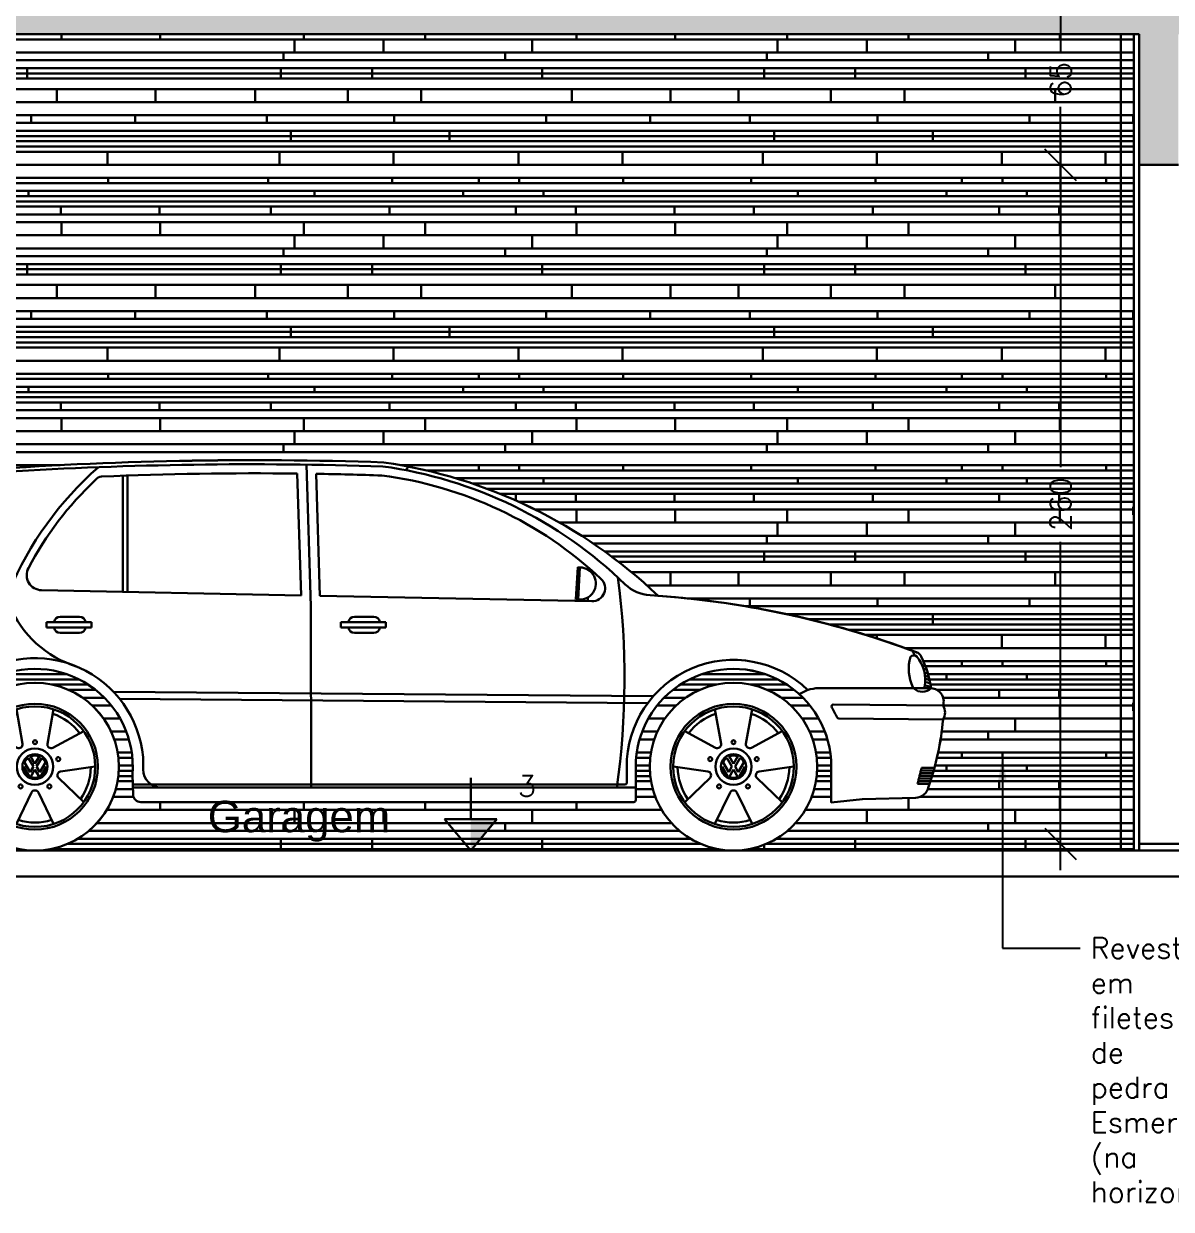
# Model space of a CAD drawing. Header units: millimetres. Extents: x -4228 to 27092, y -6721 to 984.
# Drawn here: x 22975.5 to 23414.8, y -1710.1 to -1256.2 of the extents above; entities that cross this region are included whole.
import ezdxf
from ezdxf.enums import TextEntityAlignment as Align

# ---------------------------------------------------------------- set-up
doc = ezdxf.new("R2010")
doc.units = ezdxf.units.MM
doc.header["$LTSCALE"] = 50
doc.layers.get('0').update_dxf_attribs({"lineweight": 0})
for name, color, linetype in [('cota', 1, 'Continuous'), ('esquadrias', 3, 'Continuous'), ('HACHURA', 2, 'Continuous'), ('PAREDES', 6, 'Continuous'), ('PAREDES3', 2, 'Continuous'), ('pedras', 2, 'Continuous'), ('PENA01', 3, 'Continuous'), ('PENA02', 2, 'Continuous'), ('piso', 2, 'Continuous'), ('QLEADER', 7, 'Continuous'), ('TEXTO', 7, 'Continuous')]:
    doc.layers.add(name, color=color, linetype=linetype)
doc.styles.add('ARIAL', font='arial.ttf')
doc.styles.add('COTA', font='simplex.shx')
doc.styles.add('ROMANS', font='romans.shx')
doc.dimstyles.new('1_50', dxfattribs={"dimscale": 0, "dimtxt": 8, "dimasz": 12, "dimexe": 10, "dimexo": 5, "dimgap": 4, "dimtad": 0, "dimdec": 0, "dimzin": 1, "dimdsep": 46, "dimtxsty": 'ROMANS', "dimblk": 'OBLIQUE', "dimcen": 10, "dimdle": 10, "dimclrd": 1, "dimclre": 1, "dimclrt": 7, "dimaunit": 1, "dimadec": 0, "dimazin": 0, "dimtm": 1e-09, "dimtfac": 1, "dimtdec": 0, "dimtmove": 2, "dimatfit": 3, "dimldrblk": 'OBLIQUE', "dimfxl": 1, "dimtolj": 1, "dimtzin": 0, "dimarcsym": 0})
doc.dimstyles.new('LEADER_50', dxfattribs={"dimscale": 0, "dimtxt": 8, "dimasz": 10, "dimexe": 10, "dimexo": 5, "dimgap": 4, "dimtad": 0, "dimdec": 0, "dimzin": 1, "dimdsep": 46, "dimtxsty": 'ROMANS', "dimcen": 10, "dimdle": 10, "dimclrd": 9, "dimclre": 9, "dimclrt": 7, "dimaunit": 1, "dimadec": 0, "dimazin": 0, "dimtm": 1e-09, "dimtfac": 1, "dimtdec": 0, "dimtmove": 2, "dimatfit": 3, "dimfxl": 1, "dimtolj": 1, "dimtzin": 0, "dimarcsym": 0})

# ---------------------------------------------------------------- blocks, each defined once
blk = doc.blocks.new('_OBLIQUE')
at = {"color": 0, "linetype": 'ByBlock'}
blk.add_line((-0.5, -0.5), (0.5, 0.5), dxfattribs=at)
blk = doc.blocks.new('*D221')
at = {"layer": 'cota', "color": 1, "linetype": 'Continuous', "lineweight": -2}
for p, q in [((23372.46, -1300.24), (23372.46, -1425.95)), ((23397.52, -1310.24), (23362.46, -1310.24)), ((23372.46, -1580.24), (23372.46, -1454.52)), ((23397.52, -1570.24), (23362.46, -1570.24))]:
    blk.add_line(p, q, dxfattribs=at)
at = {"layer": 'Defpoints', "color": 0, "linetype": 'Continuous', "lineweight": 30}
for p in [(23402.52, -1310.24), (23372.46, -1570.24), (23402.52, -1570.24)]:
    blk.add_point(p, dxfattribs=at)
at = {"layer": 'cota', "color": 1, "linetype": 'Continuous', "lineweight": -2, "xscale": 12, "yscale": 12, "zscale": 12}
for p, rotation in [((23372.46, -1310.24), 90), ((23372.46, -1570.24), 270)]:
    blk.add_blockref('_OBLIQUE', p, dxfattribs=dict(at, rotation=rotation))
at = {"layer": 'cota', "color": 7, "linetype": 'Continuous', "lineweight": 30, "insert": (23372.46, -1440.24), "char_height": 8, "attachment_point": 5, "rotation": 90, "style": 'ROMANS'}
blk.add_mtext('\\A1;260', dxfattribs=at)
blk = doc.blocks.new('*D222')
at = {"layer": 'cota', "color": 1, "linetype": 'Continuous', "lineweight": -2}
for p, q in [((23372.46, -1235.24), (23372.46, -1267.45)), ((23397.52, -1245.24), (23362.46, -1245.24)), ((23372.46, -1320.24), (23372.46, -1288.02)), ((23397.52, -1310.24), (23362.46, -1310.24))]:
    blk.add_line(p, q, dxfattribs=at)
at = {"layer": 'Defpoints', "color": 0, "linetype": 'Continuous', "lineweight": 30}
for p in [(23372.46, -1245.24), (23402.52, -1245.24), (23402.52, -1310.24)]:
    blk.add_point(p, dxfattribs=at)
at = {"layer": 'cota', "color": 1, "linetype": 'Continuous', "lineweight": -2, "xscale": 12, "yscale": 12, "zscale": 12}
for p, rotation in [((23372.46, -1245.24), 90), ((23372.46, -1310.24), 270)]:
    blk.add_blockref('_OBLIQUE', p, dxfattribs=dict(at, rotation=rotation))
at = {"layer": 'cota', "color": 7, "linetype": 'Continuous', "lineweight": 30, "insert": (23372.46, -1277.74), "char_height": 8, "attachment_point": 5, "rotation": 90, "style": 'ROMANS'}
blk.add_mtext('\\A1;65', dxfattribs=at)
blk = doc.blocks.new('A$C770B2EAE')
at = {"color": 3, "lineweight": 30}
for p, q in [((-7236.06, 1999.22), (-7234.32, 1944.82)), ((-7196.99, 1998.46), (-7197.95, 1997.1)), ((-7355.06, 1993.95), (-7366.29, 1994.05)), ((-7306.37, 1994.97), (-7306.37, 1950.5)), ((-7304.52, 1995.03), (-7304.52, 1950.46)), ((-7239.54, 1995.78), (-7238.05, 1949.12)), ((-7232.36, 1995.72), (-7230.87, 1948.98)), ((-7367.15, 1992.28), (-7368.11, 1992.28)), ((-7132.17, 1959.9), (-7132.86, 1947.57)), ((-7132.17, 1959.9), (-7131.37, 1959.86)), ((-7131.37, 1959.86), (-7132.05, 1947.53)), ((-7128.25, 1959.97), (-7128.25, 1958.99)), ((-7397.67, 1951.74), (-7401.05, 1921)), ((-7389.33, 1952.82), (-7397.22, 1952.99)), ((-7238.05, 1949.12), (-7337.44, 1951.12)), ((-7126.81, 1946.88), (-7230.87, 1948.98)), ((-7132.86, 1947.57), (-7132.05, 1947.53)), ((-7128.25, 1948.37), (-7128.25, 1946.91)), ((-7397.02, 1947.02), (-7399.75, 1922.16)), ((-7385.97, 1946.78), (-7397.02, 1947.02)), ((-7234.32, 1944.82), (-7234.17, 1875.55)), ((-7318.27, 1938.91), (-7335.55, 1938.91)), ((-7335.55, 1938.91), (-7335.55, 1936.78)), ((-7330.32, 1940.96), (-7322.9, 1940.96)), ((-7318.27, 1936.78), (-7318.27, 1938.91)), ((-7222.91, 1938.91), (-7222.91, 1936.78)), ((-7205.63, 1938.91), (-7222.91, 1938.91)), ((-7217.68, 1940.96), (-7210.25, 1940.96)), ((-7205.63, 1936.78), (-7205.63, 1938.91)), ((-7335.55, 1936.78), (-7318.27, 1936.78)), ((-7322.9, 1934.8), (-7330.32, 1934.8)), ((-7222.91, 1936.78), (-7205.63, 1936.78)), ((-7210.25, 1934.8), (-7217.68, 1934.8)), ((-7381.65, 1932.85), (-7398.54, 1933.22)), ((-7401.05, 1921), (-7408.5, 1915.24)), ((-7372.4, 1921), (-7401.05, 1921)), ((-7373.66, 1922.16), (-7399.75, 1922.16)), ((-7000.52, 1922.43), (-6999.12, 1922.06)), ((-6999.93, 1921.08), (-6998.65, 1920.74)), ((-6999.5, 1919.61), (-6998.14, 1919.26)), ((-6999.27, 1918.35), (-6997.81, 1917.97)), ((-6998.9, 1917.13), (-6997.48, 1916.69)), ((-6998.66, 1915.87), (-6997.2, 1915.41)), ((-7408.5, 1891.98), (-7408.5, 1915.24)), ((-7366.8, 1915.24), (-7408.5, 1915.24)), ((-7369.57, 1912.66), (-7408.5, 1912.66)), ((-7103.24, 1910.56), (-7309.93, 1912.25)), ((-6996.86, 1913.57), (-7038.97, 1913.57)), ((-6999.06, 1914.7), (-6996.96, 1914.15)), ((-7374.3, 1906.89), (-7408.5, 1906.89)), ((-7105.38, 1907.9), (-7307.57, 1909.56)), ((-6992.33, 1906.98), (-7034.35, 1907.32)), ((-7347.08, 1905.52), (-7344.68, 1892.33)), ((-7332.81, 1905.52), (-7335.21, 1892.33)), ((-7079.68, 1905.52), (-7077.28, 1892.33)), ((-7065.42, 1905.52), (-7067.82, 1892.33)), ((-6992.33, 1901.63), (-7032.23, 1901.96)), ((-7346.82, 1890.78), (-7358.62, 1897.14)), ((-7321.27, 1897.14), (-7333.07, 1890.78)), ((-7079.42, 1890.78), (-7091.23, 1897.14)), ((-7053.88, 1897.14), (-7065.68, 1890.78)), ((-7381.44, 1885.08), (-7381.44, 1871.67)), ((-7377.36, 1884.93), (-7377.36, 1872.83)), ((-7363.03, 1883.57), (-7349.74, 1881.78)), ((-7342.08, 1879.86), (-7344.22, 1883.57)), ((-7341.78, 1881.47), (-7343.91, 1885.17)), ((-7342.55, 1887.01), (-7340.56, 1883.57)), ((-7340.56, 1883.57), (-7341.78, 1881.47)), ((-7341.62, 1887.54), (-7339.95, 1884.64)), ((-7338.27, 1887.54), (-7339.95, 1884.64)), ((-7337.34, 1887.01), (-7339.33, 1883.57)), ((-7339.33, 1883.57), (-7338.12, 1881.47)), ((-7338.12, 1881.47), (-7335.98, 1885.17)), ((-7337.81, 1879.86), (-7335.67, 1883.57)), ((-7316.86, 1883.57), (-7330.15, 1881.78)), ((-7298.59, 1887.24), (-7298.59, 1882.55)), ((-7095.63, 1883.57), (-7082.35, 1881.78)), ((-7074.69, 1879.86), (-7076.83, 1883.57)), ((-7074.38, 1881.47), (-7076.52, 1885.17)), ((-7075.15, 1887.01), (-7073.17, 1883.57)), ((-7073.17, 1883.57), (-7074.38, 1881.47)), ((-7074.23, 1887.54), (-7072.55, 1884.64)), ((-7070.87, 1887.54), (-7072.55, 1884.64)), ((-7069.95, 1887.01), (-7071.93, 1883.57)), ((-7071.93, 1883.57), (-7070.72, 1881.47)), ((-7070.72, 1881.47), (-7068.58, 1885.17)), ((-7070.41, 1879.86), (-7068.27, 1883.57)), ((-7049.47, 1883.57), (-7062.75, 1881.78)), ((-7035.12, 1883.57), (-7035.12, 1869.85)), ((-7348.92, 1879.26), (-7358.62, 1870)), ((-7339.95, 1882.5), (-7341.62, 1879.6)), ((-7339.95, 1882.5), (-7338.27, 1879.6)), ((-7330.97, 1879.26), (-7321.27, 1870)), ((-7302.63, 1880.57), (-7302.38, 1872.84)), ((-7113.42, 1883.36), (-7113.42, 1877.39)), ((-7109.99, 1883.37), (-7109.99, 1870.71)), ((-7081.53, 1879.26), (-7091.23, 1870)), ((-7072.55, 1882.5), (-7074.23, 1879.6)), ((-7072.55, 1882.5), (-7070.87, 1879.6)), ((-7063.57, 1879.26), (-7053.88, 1870)), ((-6996.92, 1879.06), (-7001.57, 1879.06)), ((-6996.66, 1880.07), (-7001.31, 1880.07)), ((-6996.42, 1881.08), (-7001.05, 1881.08)), ((-6996.18, 1882.09), (-7000.81, 1882.09)), ((-6995.95, 1883.1), (-7000.57, 1883.1)), ((-7113.99, 1876.71), (-7302.53, 1876.71)), ((-7109.99, 1875.55), (-7302.47, 1875.55)), ((-6997.46, 1877.04), (-7002.12, 1877.04)), ((-6997.18, 1878.05), (-7001.84, 1878.05)), ((-7378.52, 1871.67), (-7389.66, 1871.67)), ((-7347.08, 1861.62), (-7341.27, 1873.7)), ((-7332.81, 1861.62), (-7338.62, 1873.7)), ((-7110.68, 1870.01), (-7299.48, 1870.01)), ((-7079.68, 1861.62), (-7073.87, 1873.7)), ((-7065.42, 1861.62), (-7071.23, 1873.7)), ((-7023.21, 1871.14), (-7035.12, 1869.85)), ((-7023.21, 1871.14), (-7002.87, 1871.6))]:
    blk.add_line(p, q, dxfattribs=at)
for centre, radius in [((-7339.95, 1883.57), 32.09), ((-7072.55, 1883.57), 32.09), ((-7339.95, 1883.57), 24.07), ((-7339.95, 1883.57), 23.08), ((-7072.55, 1883.57), 24.07), ((-7072.55, 1883.57), 23.08), ((-7339.95, 1892.94), 0.753), ((-7072.55, 1892.94), 0.753), ((-7339.95, 1883.57), 6.95), ((-7339.95, 1883.57), 4.81), ((-7072.55, 1883.57), 6.95), ((-7072.55, 1883.57), 4.81), ((-7348.86, 1886.46), 0.753), ((-7331.04, 1886.46), 0.753), ((-7081.46, 1886.46), 0.753), ((-7063.64, 1886.46), 0.753), ((-7345.45, 1875.99), 0.753), ((-7334.44, 1875.99), 0.753), ((-7078.06, 1875.99), 0.753), ((-7067.04, 1875.99), 0.753)]:
    blk.add_circle(centre, radius, dxfattribs=at)
for centre, radius, start, end in [((-7255.78, 555.15), 1445.76, 88.04495, 94.24489), ((-7257.16, 445.14), 1554.19, 88.14486, 93.47912), ((-7230.72, 1901.11), 129.01, 131.2474, 157.315), ((-7229.25, 1834.38), 165.66, 45.9093, 82.2263), ((-7233.68, 1810.62), 191.38, 46.2879, 81.8217), ((-7170.19, 1815.2), 265.57, 137.1358, 148.8139), ((-7268.12, 1904.95), 124.42, 133.357, 159.8432), ((-7362.59, 1994.04), 2.9, 94.1152, 141.2216), ((-7351.29, 1993.57), 2.9, 93.5135, 140.6368), ((-7230.72, 1901.09), 126.14, 133.0195, 152.3588), ((-7314.33, 1991.75), 2.9, 92.2853, 147.4568), ((-7255.8, 589.74), 1406.13, 89.33737, 92.39026), ((-7255.8, 589.74), 1406.13, 88.01758, 89.04475), ((-7226.49, 1845.22), 151.05, 46.9089, 82.647), ((-7366.82, 1989.46), 2.84, 322.6084, 96.7847), ((-7269.11, 1900.3), 129.44, 137.508, 155.0867), ((-7337.32, 1956.92), 5.8, 152.3588, 268.8473), ((-7131.42, 1953.68), 6.18, 264.1221, 89.5085), ((-7394.79, 1951.43), 2.9, 153.5407, 173.7351), ((-7394.79, 1951.43), 2.9, 153.5407, 173.7351), ((-7389.27, 1955.72), 2.9, 268.7598, 342.033), ((-7126.71, 1951.88), 5, 268.8473, 46.9089), ((-7412.91, 1917.37), 298.64, 351.95, 7.4355), ((-7103.55, 1964.14), 15, 225.9093, 266.4001), ((-7345.12, 1951.81), 39.99, 185.7273, 240.7427), ((-7343.3, 1948.17), 7, 157.315, 202.2495), ((-7126.72, 1595.89), 353.98, 69.4486, 86.4001), ((-7345.12, 1951.81), 41.15, 187.0253, 240.0438), ((-7311.79, 1961.06), 41.04, 202.2495, 253.06), ((-7330.32, 1938.66), 2.3, 90, 173.8819), ((-7322.9, 1938.66), 2.3, 6.1181, 90), ((-7217.68, 1938.66), 2.3, 90, 173.8819), ((-7210.25, 1938.66), 2.3, 6.1181, 90), ((-7330.32, 1937.1), 2.3, 188.0053, 270), ((-7322.9, 1937.1), 2.3, 270, 351.9947), ((-7217.68, 1937.1), 2.3, 188.0053, 270), ((-7210.25, 1937.1), 2.3, 270, 351.9947), ((-7339.95, 1883.57), 41.52, 5.071, 126.5466), ((-7072.55, 1883.57), 40.87, 45.8763, 180.2979), ((-6988.29, 1921.07), 17.16, 164.8536, 204.5304), ((-7003.51, 1924.36), 1.8, 50.7399, 138.2202), ((-7006.16, 1925.75), 2.88, 5.9932, 42.9589), ((-7003.41, 1924.49), 3, 25.6098, 71.4141), ((-7012.92, 1916.91), 13.75, 348.2555, 39.9502), ((-7041.55, 1906.21), 45.3, 9.3528, 25.6098), ((-7339.95, 1883.57), 37.44, 355.4013, 177.9168), ((-7072.55, 1883.57), 37.44, 0, 180.3071), ((-7339.95, 1883.57), 41.52, 126.5482, 177.9168), ((-7039.8, 1900.32), 13.3, 85.1478, 124.6549), ((-7002.68, 1914.67), 1.42, 210.7539, 234.7709), ((-7000.21, 1917.07), 4.85, 227.2733, 313.7494), ((-7000.73, 1914.75), 1.42, 299.6581, 333.5269), ((-6997.15, 1908.52), 5.06, 342.2823, 86.6256), ((-7034.35, 1906.62), 0.699, 89.5307, 211.111), ((-7072.55, 1883.57), 43.92, 25.3276, 31.111), ((-6996.66, 1904.3), 5.09, 328.3163, 31.6837), ((-7339.95, 1883.57), 21.39, 108.6114, 143.3886), ((-7339.95, 1883.57), 21.39, 36.6114, 71.3886), ((-7072.55, 1883.57), 21.39, 108.6114, 143.3886), ((-7072.55, 1883.57), 21.39, 36.6114, 71.3886), ((-7032.22, 1902.66), 0.699, 205.3276, 269.5307), ((-7097.31, 1910.68), 105.36, 340.6833, 355.0743), ((-7389.44, 1890.77), 19.1, 176.3865, 269.3372), ((-7346.18, 1892.15), 1.51, 245.0125, 6.9875), ((-7333.71, 1892.15), 1.51, 173.0125, 294.9875), ((-7078.78, 1892.15), 1.51, 245.0125, 6.9875), ((-7066.32, 1892.15), 1.51, 173.0125, 294.9875), ((-7339.95, 1883.57), 4.28, 180, 240), ((-7339.95, 1883.57), 4.28, 127.1808, 158.0265), ((-7339.95, 1883.57), 4.28, 67.1808, 112.8192), ((-7339.95, 1883.57), 4.28, 300, 0), ((-7339.95, 1883.57), 4.28, 21.9735, 52.8192), ((-7072.55, 1883.57), 4.28, 180, 240), ((-7072.55, 1883.57), 4.28, 127.1808, 158.0265), ((-7072.55, 1883.57), 4.28, 67.1808, 112.8192), ((-7072.55, 1883.57), 4.28, 300, 0), ((-7072.55, 1883.57), 4.28, 21.9735, 52.8192), ((-7339.95, 1883.57), 21.39, 180.6114, 215.3886), ((-7350.03, 1880.29), 1.51, 317.0125, 78.9875), ((-7339.95, 1883.57), 4.28, 247.1808, 292.8192), ((-7329.86, 1880.29), 1.51, 101.0125, 222.9875), ((-7339.95, 1883.57), 21.39, 324.6114, 359.3886), ((-7291.59, 1882.55), 7, 180, 270), ((-7072.55, 1883.57), 21.39, 180.6114, 215.3886), ((-7082.64, 1880.29), 1.51, 317.0125, 78.9875), ((-7072.55, 1883.57), 4.28, 247.1808, 292.8192), ((-7062.47, 1880.29), 1.51, 101.0125, 222.9875), ((-7072.55, 1883.57), 21.39, 324.6114, 359.3886), ((-7128.17, 1912.46), 130.93, 344.3081, 347.042), ((-7339.95, 1872.96), 1.51, 29.0125, 150.9875), ((-7114.12, 1877.39), 0.699, 270, 0), ((-7072.55, 1872.96), 1.51, 29.0125, 150.9875), ((-7003.15, 1876.94), 5.35, 272.9403, 348.0119), ((-7378.52, 1872.83), 1.16, 270, 0), ((-7299.48, 1872.91), 2.9, 181.4331, 270), ((-7110.68, 1870.71), 0.699, 270, 0), ((-7339.95, 1883.57), 21.39, 252.6114, 287.3886), ((-7072.55, 1883.57), 21.39, 252.6114, 287.3886)]:
    blk.add_arc(centre, radius, start, end, dxfattribs=at)

msp = doc.modelspace()

# ---------------------------------------------------------------- hatches: boundary and pattern name
at = {"layer": 'HACHURA', "linetype": 'Continuous', "lineweight": 30}
h = msp.add_hatch(dxfattribs=at)
h.set_pattern_fill('AR-CONC', color=256, scale=0.2, style=0)
h.set_pattern_definition([(50, (27656.342, -5360.663), (36.43693, -3.18782), [3.81, -41.91]), (355, (27656.342, -5360.663), (-7.04857, 38.21133), [3.048, -33.528]), (100.451, (27659.38, -5360.93), (29.3885, 35.02334), [3.238, -35.618]), (46.1842, (27656.342, -5350.503), (54.2158, -8.40847), [5.715, -62.865]), (96.6356, (27660.86, -5351.204), (47.48085, 49.4851), [4.857, -53.427]), (351.184, (27656.34, -5350.503), (47.4809, 49.485), [4.572, -50.292]), (21, (27661.422, -5353.043), (30.32298, -20.4531), [3.81, -41.91]), (326, (27661.422, -5353.043), (12.3604, 36.8376), [3.048, -33.528]), (71.4514, (27663.95, -5354.748), (42.6833, 16.38457), [3.238, -35.618]), (37.5, (27656.342, -5360.663), (0.61772, 16.911008), [0, -33.1216, 0, -34.036, 0, -33.655]), (7.5, (27656.342, -5360.663), (13.36393, 20.036115), [0, -19.4056, 0, -32.3596, 0, -12.827]), (327.5, (27645.014, -5360.663), (27.11812, -1.14575), [0, -12.7, 0, -39.624, 0, -52.578]), (317.5, (27639.934, -5360.663), (29.62584, 5.0853), [0, -16.51, 0, -26.3144, 0, -37.338])])
h.paths.add_polyline_path([(25342.52, -1245.24), (25327.52, -1245.24), (25327.52, -1245.74), (25042.52, -1245.74), (25042.52, -1245.24), (23977.25, -1245.24), (23977.11, -1245.38), (23976.68, -1245.24), (22842.52, -1245.24), (22842.52, -1310.24), (22862.52, -1310.24), (22862.52, -1260.24), (23402.52, -1260.24), (23402.52, -1310.24), (23417.52, -1310.24), (23417.52, -1260.24), (23557.52, -1260.24), (23557.52, -1290.24), (23572.52, -1290.24), (23572.52, -1260.24), (24547.52, -1260.24), (24547.52, -1290.24), (24562.52, -1290.24), (24562.52, -1260.24), (25327.52, -1260.24), (25327.52, -1285.24), (25342.52, -1285.24)])

# ---------------------------------------------------------------- linework, layer by layer
at = {"layer": 'esquadrias', "linetype": 'Continuous', "lineweight": 30}
for points in [[(22956.99, -1427.28, -0.027059), (23113.33, -1424.16, -0.1563), (23218.35, -1475.26, -0.071922), (23317.33, -1496.88, -0.017301), (23317.52, -1496.95, 0.072069), (23218.35, -1475.26, 0.1563), (23113.33, -1424.16, 0.027061), (22956.98, -1427.28, 0.207302)], [(23321.87, -1548.39, -0.339803), (23316.91, -1552.62), (23296.57, -1553.08), (23284.67, -1554.37), (23284.67, -1540.65, 1.002684), (23209.8, -1540.85), (23209.8, -1553.51, -0.414214), (23209.1, -1554.21), (23020.31, -1554.21, -0.406907), (23017.41, -1551.38), (23017.15, -1543.65, 1.022197), (22942.43, -1539.29), (22942.43, -1551.39, -0.414214), (22941.27, -1552.55), (22930.13, -1552.55, -0.429379), (22911.28, -1532.24), (22911.28, -1508.98), (22918.74, -1503.21), (22922.11, -1472.48, -0.088343), (22922.4, -1471.5, 0.088343), (22922.11, -1472.48)], [(23321.91, -1548.4, 0.062875), (23327.45, -1522.59, 0.28376), (23327.45, -1517.24, 0.489589), (23322.93, -1510.65, 0.071054), (23319.08, -1498.43, 0.202563), (23317.33, -1496.88)], [(22942.43, -1539.29, -1.022197), (23017.15, -1543.65), (23017.41, -1551.43, -0.004011), (23017.41, -1551.38), (23017.15, -1543.65, 1.022197), (22942.43, -1539.29)]]:
    msp.add_lwpolyline(points, format="xyb", dxfattribs=at)
for centre in [(22979.84, -1540.65), (23247.23, -1540.65)]:
    msp.add_circle(centre, 32.09, dxfattribs=at)
at = {"layer": 'PAREDES', "linetype": 'Continuous', "lineweight": 30}
for p, q in [((22862.52, -1260.24), (23402.52, -1260.24)), ((23402.52, -1260.24), (23402.52, -1570.24)), ((23402.52, -1260.24), (23402.52, -1570.24)), ((23402.52, -1310.24), (23417.52, -1310.24))]:
    msp.add_line(p, q, dxfattribs=at)
at = {"layer": 'PAREDES3', "linetype": 'Continuous', "lineweight": 30}
for p, q in [((23395.52, -1260.24), (23395.52, -1572.74)), ((23400.52, -1260.24), (23400.52, -1572.74))]:
    msp.add_line(p, q, dxfattribs=at)
at = {"layer": 'pedras', "color": 55, "linetype": 'Continuous', "lineweight": 30}
for p, q in [((22990.02, -1262.24), (22990.02, -1260.24)), ((23027.74, -1262.24), (23027.74, -1260.24)), ((23082.74, -1262.24), (23082.74, -1260.24)), ((23129.26, -1262.24), (23129.26, -1260.24)), ((23187.15, -1262.24), (23187.15, -1260.24)), ((23224.87, -1262.24), (23224.87, -1260.24)), ((23267.72, -1262.24), (23267.72, -1260.24)), ((23314.24, -1262.24), (23314.24, -1260.24)), ((23372.13, -1262.24), (23372.13, -1260.24)), ((22862.52, -1262.24), (23395.52, -1262.24)), ((23079.13, -1267.24), (23079.13, -1262.24)), ((23113.24, -1267.24), (23113.24, -1262.24)), ((23170.1, -1267.24), (23170.1, -1262.24)), ((23264.1, -1267.24), (23264.1, -1262.24)), ((23298.22, -1267.24), (23298.22, -1262.24)), ((23355.07, -1267.24), (23355.07, -1262.24)), ((23395.52, -1262.24), (23400.52, -1262.24)), ((22862.52, -1267.24), (23395.52, -1267.24)), ((22862.52, -1270.24), (23395.52, -1270.24)), ((23074.99, -1270.24), (23074.99, -1267.24)), ((23159.76, -1270.24), (23159.76, -1267.24)), ((23259.97, -1270.24), (23259.97, -1267.24)), ((23344.73, -1270.24), (23344.73, -1267.24)), ((23395.52, -1267.24), (23400.52, -1267.24)), ((23395.52, -1270.24), (23400.52, -1270.24)), ((22862.52, -1273.24), (23395.52, -1273.24)), ((22862.52, -1275.24), (23395.52, -1275.24)), ((22976.84, -1277.24), (22976.84, -1273.24)), ((23073.96, -1277.24), (23073.96, -1273.24)), ((23108.85, -1277.24), (23108.85, -1273.24)), ((23173.97, -1277.24), (23173.97, -1273.24)), ((23258.93, -1277.24), (23258.93, -1273.24)), ((23293.82, -1277.24), (23293.82, -1273.24)), ((23358.95, -1277.24), (23358.95, -1273.24)), ((23395.52, -1273.24), (23400.52, -1273.24)), ((23395.52, -1275.24), (23400.52, -1275.24)), ((22862.52, -1277.24), (23395.52, -1277.24)), ((23395.52, -1277.24), (23400.52, -1277.24)), ((22862.52, -1281.24), (23395.52, -1281.24)), ((22988.21, -1286.24), (22988.21, -1281.24)), ((23025.93, -1286.24), (23025.93, -1281.24)), ((23064.14, -1286.24), (23064.14, -1281.24)), ((23099.54, -1286.24), (23099.54, -1281.24)), ((23127.71, -1286.24), (23127.71, -1281.24)), ((23185.34, -1286.24), (23185.34, -1281.24)), ((23223.06, -1286.24), (23223.06, -1281.24)), ((23249.11, -1286.24), (23249.11, -1281.24)), ((23284.52, -1286.24), (23284.52, -1281.24)), ((23312.69, -1286.24), (23312.69, -1281.24)), ((23370.32, -1286.24), (23370.32, -1281.24)), ((23395.52, -1281.24), (23400.52, -1281.24)), ((22862.52, -1286.24), (23395.52, -1286.24)), ((23395.52, -1286.24), (23400.52, -1286.24)), ((22862.52, -1291.24), (23395.52, -1291.24)), ((22978.39, -1294.24), (22978.39, -1291.24)), ((23018.15, -1294.24), (23018.15, -1291.24)), ((23068.53, -1294.24), (23068.53, -1291.24)), ((23117.37, -1294.24), (23117.37, -1291.24)), ((23175.52, -1294.24), (23175.52, -1291.24)), ((23215.28, -1294.24), (23215.28, -1291.24)), ((23253.51, -1294.24), (23253.51, -1291.24)), ((23302.35, -1294.24), (23302.35, -1291.24)), ((23360.5, -1294.24), (23360.5, -1291.24)), ((23395.52, -1291.24), (23400.52, -1291.24)), ((23400.26, -1294.24), (23400.26, -1291.24)), ((22862.52, -1294.24), (23395.52, -1294.24)), ((22862.52, -1297.24), (23395.52, -1297.24)), ((23077.83, -1301.24), (23077.83, -1297.24)), ((23138.57, -1301.24), (23138.57, -1297.24)), ((23262.81, -1301.24), (23262.81, -1297.24)), ((23323.54, -1301.24), (23323.54, -1297.24)), ((23395.52, -1294.24), (23400.52, -1294.24)), ((23395.52, -1297.24), (23400.52, -1297.24)), ((22862.52, -1299.24), (23395.52, -1299.24)), ((22862.52, -1301.24), (23395.52, -1301.24)), ((23395.52, -1299.24), (23400.52, -1299.24)), ((23395.52, -1301.24), (23400.52, -1301.24)), ((22862.52, -1303.24), (23395.52, -1303.24)), ((22862.52, -1305.24), (23395.52, -1305.24)), ((23007.56, -1310.24), (23007.56, -1305.24)), ((23073.44, -1310.24), (23073.44, -1305.24)), ((23117.12, -1310.24), (23117.12, -1305.24)), ((23164.93, -1310.24), (23164.93, -1305.24)), ((23204.69, -1310.24), (23204.69, -1305.24)), ((23258.42, -1310.24), (23258.42, -1305.24)), ((23302.09, -1310.24), (23302.09, -1305.24)), ((23349.9, -1310.24), (23349.9, -1305.24)), ((23389.66, -1310.24), (23389.66, -1305.24)), ((23395.52, -1303.24), (23400.52, -1303.24)), ((23395.52, -1305.24), (23400.52, -1305.24)), ((22862.52, -1310.24), (23395.52, -1310.24)), ((23395.52, -1310.24), (23400.52, -1310.24)), ((22660.52, -1315.24), (23395.52, -1315.24)), ((23007.81, -1317.24), (23007.81, -1315.24)), ((23069.05, -1317.24), (23069.05, -1315.24)), ((23116.6, -1317.24), (23116.6, -1315.24)), ((23149.68, -1317.24), (23149.68, -1315.24)), ((23165.19, -1317.24), (23165.19, -1315.24)), ((23204.95, -1317.24), (23204.95, -1315.24)), ((23254.02, -1317.24), (23254.02, -1315.24)), ((23301.58, -1317.24), (23301.58, -1315.24)), ((23334.66, -1317.24), (23334.66, -1315.24)), ((23350.16, -1317.24), (23350.16, -1315.24)), ((23389.92, -1317.24), (23389.92, -1315.24)), ((23395.52, -1315.24), (23400.52, -1315.24)), ((22660.52, -1317.24), (23395.52, -1317.24)), ((22660.52, -1320.24), (23395.52, -1320.24)), ((22977.36, -1322.24), (22977.36, -1320.24)), ((23086.88, -1322.24), (23086.88, -1320.24)), ((23143.74, -1322.24), (23143.74, -1320.24)), ((23174.49, -1322.24), (23174.49, -1320.24)), ((23271.86, -1322.24), (23271.86, -1320.24)), ((23328.71, -1322.24), (23328.71, -1320.24)), ((23359.47, -1322.24), (23359.47, -1320.24)), ((23395.52, -1317.24), (23400.52, -1317.24)), ((23395.52, -1320.24), (23400.52, -1320.24)), ((22660.52, -1322.24), (23395.52, -1322.24)), ((22660.52, -1324.24), (23395.52, -1324.24)), ((23395.52, -1322.24), (23400.52, -1322.24)), ((23395.52, -1324.24), (23400.52, -1324.24)), ((22660.52, -1326.24), (23395.52, -1326.24)), ((22660.52, -1329.24), (23395.52, -1329.24)), ((22989.76, -1329.24), (22989.76, -1326.24)), ((23027.48, -1329.24), (23027.48, -1326.24)), ((23070.08, -1329.24), (23070.08, -1326.24)), ((23115.57, -1329.24), (23115.57, -1326.24)), ((23163.89, -1329.24), (23163.89, -1326.24)), ((23186.89, -1329.24), (23186.89, -1326.24)), ((23224.62, -1329.24), (23224.62, -1326.24)), ((23255.06, -1329.24), (23255.06, -1326.24)), ((23300.54, -1329.24), (23300.54, -1326.24)), ((23348.87, -1329.24), (23348.87, -1326.24)), ((23371.87, -1329.24), (23371.87, -1326.24)), ((23395.52, -1326.24), (23400.52, -1326.24)), ((23395.52, -1329.24), (23400.52, -1329.24)), ((22660.52, -1332.24), (23395.52, -1332.24)), ((22990.02, -1337.24), (22990.02, -1332.24)), ((23027.74, -1337.24), (23027.74, -1332.24)), ((23082.74, -1337.24), (23082.74, -1332.24)), ((23129.26, -1337.24), (23129.26, -1332.24)), ((23187.15, -1337.24), (23187.15, -1332.24)), ((23224.87, -1337.24), (23224.87, -1332.24)), ((23267.72, -1337.24), (23267.72, -1332.24)), ((23314.24, -1337.24), (23314.24, -1332.24)), ((23372.13, -1337.24), (23372.13, -1332.24)), ((23395.52, -1332.24), (23400.52, -1332.24)), ((22660.52, -1337.24), (23395.52, -1337.24)), ((23079.13, -1342.24), (23079.13, -1337.24)), ((23113.24, -1342.24), (23113.24, -1337.24)), ((23170.1, -1342.24), (23170.1, -1337.24)), ((23264.1, -1342.24), (23264.1, -1337.24)), ((23298.22, -1342.24), (23298.22, -1337.24)), ((23355.07, -1342.24), (23355.07, -1337.24)), ((23395.52, -1337.24), (23400.52, -1337.24)), ((22660.52, -1342.24), (23395.52, -1342.24)), ((23074.99, -1345.24), (23074.99, -1342.24)), ((23159.76, -1345.24), (23159.76, -1342.24)), ((23259.97, -1345.24), (23259.97, -1342.24)), ((23344.73, -1345.24), (23344.73, -1342.24)), ((23395.52, -1342.24), (23400.52, -1342.24)), ((22660.52, -1345.24), (23395.52, -1345.24)), ((23395.52, -1345.24), (23400.52, -1345.24)), ((22660.52, -1348.24), (23395.52, -1348.24)), ((22660.52, -1350.24), (23395.52, -1350.24)), ((22660.52, -1352.24), (23395.52, -1352.24)), ((22976.84, -1352.24), (22976.84, -1348.24)), ((23073.96, -1352.24), (23073.96, -1348.24)), ((23108.85, -1352.24), (23108.85, -1348.24)), ((23173.97, -1352.24), (23173.97, -1348.24)), ((23258.93, -1352.24), (23258.93, -1348.24)), ((23293.82, -1352.24), (23293.82, -1348.24)), ((23358.95, -1352.24), (23358.95, -1348.24)), ((23395.52, -1348.24), (23400.52, -1348.24)), ((23395.52, -1350.24), (23400.52, -1350.24)), ((23395.52, -1352.24), (23400.52, -1352.24)), ((22660.52, -1356.24), (23395.52, -1356.24)), ((22988.21, -1361.24), (22988.21, -1356.24)), ((23025.93, -1361.24), (23025.93, -1356.24)), ((23064.14, -1361.24), (23064.14, -1356.24)), ((23099.54, -1361.24), (23099.54, -1356.24)), ((23127.71, -1361.24), (23127.71, -1356.24)), ((23185.34, -1361.24), (23185.34, -1356.24)), ((23223.06, -1361.24), (23223.06, -1356.24)), ((23249.11, -1361.24), (23249.11, -1356.24)), ((23284.52, -1361.24), (23284.52, -1356.24)), ((23312.69, -1361.24), (23312.69, -1356.24)), ((23370.32, -1361.24), (23370.32, -1356.24)), ((23395.52, -1356.24), (23400.52, -1356.24)), ((22660.52, -1361.24), (23395.52, -1361.24)), ((23395.52, -1361.24), (23400.52, -1361.24)), ((22660.52, -1366.24), (23395.52, -1366.24)), ((22660.52, -1369.24), (23395.52, -1369.24)), ((22978.39, -1369.24), (22978.39, -1366.24)), ((23018.15, -1369.24), (23018.15, -1366.24)), ((23068.53, -1369.24), (23068.53, -1366.24)), ((23117.37, -1369.24), (23117.37, -1366.24)), ((23175.52, -1369.24), (23175.52, -1366.24)), ((23215.28, -1369.24), (23215.28, -1366.24)), ((23253.51, -1369.24), (23253.51, -1366.24)), ((23302.35, -1369.24), (23302.35, -1366.24)), ((23360.5, -1369.24), (23360.5, -1366.24)), ((23395.52, -1366.24), (23400.52, -1366.24)), ((23395.52, -1369.24), (23400.52, -1369.24)), ((23400.26, -1369.24), (23400.26, -1366.24)), ((22660.52, -1372.24), (23395.52, -1372.24)), ((22660.52, -1374.24), (23395.52, -1374.24)), ((23077.83, -1376.24), (23077.83, -1372.24)), ((23138.57, -1376.24), (23138.57, -1372.24)), ((23262.81, -1376.24), (23262.81, -1372.24)), ((23323.54, -1376.24), (23323.54, -1372.24)), ((23395.52, -1372.24), (23400.52, -1372.24)), ((23395.52, -1374.24), (23400.52, -1374.24)), ((22660.52, -1376.24), (23395.52, -1376.24)), ((22660.52, -1378.24), (23395.52, -1378.24)), ((23395.52, -1376.24), (23400.52, -1376.24)), ((23395.52, -1378.24), (23400.52, -1378.24)), ((22660.52, -1380.24), (23395.52, -1380.24)), ((23007.56, -1385.24), (23007.56, -1380.24)), ((23073.44, -1385.24), (23073.44, -1380.24)), ((23117.12, -1385.24), (23117.12, -1380.24)), ((23164.93, -1385.24), (23164.93, -1380.24)), ((23204.69, -1385.24), (23204.69, -1380.24)), ((23258.42, -1385.24), (23258.42, -1380.24)), ((23302.09, -1385.24), (23302.09, -1380.24)), ((23349.9, -1385.24), (23349.9, -1380.24)), ((23389.66, -1385.24), (23389.66, -1380.24)), ((23395.52, -1380.24), (23400.52, -1380.24)), ((22660.52, -1385.24), (23395.52, -1385.24)), ((23395.52, -1385.24), (23400.52, -1385.24)), ((22660.52, -1390.24), (23395.52, -1390.24)), ((22660.52, -1392.24), (23395.52, -1392.24)), ((23007.81, -1392.24), (23007.81, -1390.24)), ((23069.05, -1392.24), (23069.05, -1390.24)), ((23116.6, -1392.24), (23116.6, -1390.24)), ((23149.68, -1392.24), (23149.68, -1390.24)), ((23165.19, -1392.24), (23165.19, -1390.24)), ((23204.95, -1392.24), (23204.95, -1390.24)), ((23254.02, -1392.24), (23254.02, -1390.24)), ((23301.58, -1392.24), (23301.58, -1390.24)), ((23334.66, -1392.24), (23334.66, -1390.24)), ((23350.16, -1392.24), (23350.16, -1390.24)), ((23389.92, -1392.24), (23389.92, -1390.24)), ((23395.52, -1390.24), (23400.52, -1390.24)), ((23395.52, -1392.24), (23400.52, -1392.24)), ((22660.52, -1395.24), (23395.52, -1395.24)), ((22660.52, -1397.24), (23395.52, -1397.24)), ((22977.36, -1397.24), (22977.36, -1395.24)), ((23086.88, -1397.24), (23086.88, -1395.24)), ((23143.74, -1397.24), (23143.74, -1395.24)), ((23174.49, -1397.24), (23174.49, -1395.24)), ((23271.86, -1397.24), (23271.86, -1395.24)), ((23328.71, -1397.24), (23328.71, -1395.24)), ((23359.47, -1397.24), (23359.47, -1395.24)), ((23395.52, -1395.24), (23400.52, -1395.24)), ((23395.52, -1397.24), (23400.52, -1397.24)), ((22660.52, -1399.24), (23395.52, -1399.24)), ((22660.52, -1401.24), (23395.52, -1401.24)), ((22989.76, -1404.24), (22989.76, -1401.24)), ((23027.48, -1404.24), (23027.48, -1401.24)), ((23070.08, -1404.24), (23070.08, -1401.24)), ((23115.57, -1404.24), (23115.57, -1401.24)), ((23163.89, -1404.24), (23163.89, -1401.24)), ((23186.89, -1404.24), (23186.89, -1401.24)), ((23224.62, -1404.24), (23224.62, -1401.24)), ((23255.06, -1404.24), (23255.06, -1401.24)), ((23300.54, -1404.24), (23300.54, -1401.24)), ((23348.87, -1404.24), (23348.87, -1401.24)), ((23371.87, -1404.24), (23371.87, -1401.24)), ((23395.52, -1399.24), (23400.52, -1399.24)), ((23395.52, -1401.24), (23400.52, -1401.24)), ((22660.52, -1404.24), (23395.52, -1404.24)), ((23395.52, -1404.24), (23400.52, -1404.24)), ((22660.52, -1407.24), (23395.52, -1407.24)), ((22990.02, -1412.24), (22990.02, -1407.24)), ((23027.74, -1412.24), (23027.74, -1407.24)), ((23082.74, -1412.24), (23082.74, -1407.24)), ((23129.26, -1412.24), (23129.26, -1407.24)), ((23187.15, -1412.24), (23187.15, -1407.24)), ((23224.87, -1412.24), (23224.87, -1407.24)), ((23267.72, -1412.24), (23267.72, -1407.24)), ((23314.24, -1412.24), (23314.24, -1407.24)), ((23372.13, -1412.24), (23372.13, -1407.24)), ((23395.52, -1407.24), (23400.52, -1407.24)), ((22660.52, -1412.24), (23395.52, -1412.24)), ((23079.13, -1417.24), (23079.13, -1412.24)), ((23113.24, -1417.24), (23113.24, -1412.24)), ((23170.1, -1417.24), (23170.1, -1412.24)), ((23264.1, -1417.24), (23264.1, -1412.24)), ((23298.22, -1417.24), (23298.22, -1412.24)), ((23355.07, -1417.24), (23355.07, -1412.24)), ((23395.52, -1412.24), (23400.52, -1412.24)), ((22660.52, -1417.24), (23395.52, -1417.24)), ((22660.52, -1420.24), (23395.52, -1420.24)), ((23074.99, -1420.24), (23074.99, -1417.24)), ((23159.76, -1420.24), (23159.76, -1417.24)), ((23259.97, -1420.24), (23259.97, -1417.24)), ((23344.73, -1420.24), (23344.73, -1417.24)), ((23395.52, -1417.24), (23400.52, -1417.24)), ((23395.52, -1420.24), (23400.52, -1420.24)), ((22660.52, -1425.24), (22989.49, -1425.24)), ((23120, -1425.24), (23395.52, -1425.24)), ((23129.67, -1427.24), (23395.52, -1427.24)), ((23149.68, -1427.24), (23149.68, -1425.24)), ((23165.19, -1427.24), (23165.19, -1425.24)), ((23204.95, -1427.24), (23204.95, -1425.24)), ((23254.02, -1427.24), (23254.02, -1425.24)), ((23301.58, -1427.24), (23301.58, -1425.24)), ((23334.66, -1427.24), (23334.66, -1425.24)), ((23350.16, -1427.24), (23350.16, -1425.24)), ((23389.92, -1427.24), (23389.92, -1425.24)), ((23395.52, -1425.24), (23400.52, -1425.24)), ((23395.52, -1427.24), (23400.52, -1427.24)), ((23140.94, -1430.24), (23395.52, -1430.24)), ((23143.74, -1431.1), (23143.74, -1430.24)), ((23147.23, -1432.24), (23395.52, -1432.24)), ((23174.49, -1432.24), (23174.49, -1430.24)), ((23271.86, -1432.24), (23271.86, -1430.24)), ((23328.71, -1432.24), (23328.71, -1430.24)), ((23359.47, -1432.24), (23359.47, -1430.24)), ((23395.52, -1430.24), (23400.52, -1430.24)), ((23395.52, -1432.24), (23400.52, -1432.24)), ((23152.87, -1434.24), (23395.52, -1434.24)), ((23158.02, -1436.24), (23395.52, -1436.24)), ((23163.89, -1438.73), (23163.89, -1436.24)), ((23186.89, -1439.24), (23186.89, -1436.24)), ((23224.62, -1439.24), (23224.62, -1436.24)), ((23255.06, -1439.24), (23255.06, -1436.24)), ((23300.54, -1439.24), (23300.54, -1436.24)), ((23348.87, -1439.24), (23348.87, -1436.24)), ((23371.87, -1439.24), (23371.87, -1436.24)), ((23395.52, -1434.24), (23400.52, -1434.24)), ((23395.52, -1436.24), (23400.52, -1436.24)), ((23165.01, -1439.24), (23395.52, -1439.24)), ((23171.33, -1442.24), (23395.52, -1442.24)), ((23187.15, -1447.24), (23187.15, -1442.24)), ((23224.87, -1447.24), (23224.87, -1442.24)), ((23267.72, -1447.24), (23267.72, -1442.24)), ((23314.24, -1447.24), (23314.24, -1442.24)), ((23372.13, -1447.24), (23372.13, -1442.24)), ((23395.52, -1439.24), (23400.52, -1439.24)), ((23395.52, -1442.24), (23400.52, -1442.24)), ((23400.26, -1444.24), (23400.26, -1441.24)), ((23180.72, -1447.24), (23395.52, -1447.24)), ((23264.1, -1452.24), (23264.1, -1447.24)), ((23298.22, -1452.24), (23298.22, -1447.24)), ((23355.07, -1452.24), (23355.07, -1447.24)), ((23395.52, -1447.24), (23400.52, -1447.24)), ((23189.02, -1452.24), (23395.52, -1452.24)), ((23259.97, -1455.24), (23259.97, -1452.24)), ((23344.73, -1455.24), (23344.73, -1452.24)), ((23395.52, -1452.24), (23400.52, -1452.24)), ((23193.57, -1455.24), (23395.52, -1455.24)), ((23395.52, -1455.24), (23400.52, -1455.24)), ((23197.87, -1458.24), (23395.52, -1458.24)), ((23200.6, -1460.24), (23395.52, -1460.24)), ((23258.93, -1462.24), (23258.93, -1458.24)), ((23293.82, -1462.24), (23293.82, -1458.24)), ((23358.95, -1462.24), (23358.95, -1458.24)), ((23395.52, -1458.24), (23400.52, -1458.24)), ((23395.52, -1460.24), (23400.52, -1460.24)), ((23203.23, -1462.24), (23395.52, -1462.24)), ((23395.52, -1462.24), (23400.52, -1462.24)), ((23208.22, -1466.24), (23395.52, -1466.24)), ((23223.06, -1471.24), (23223.06, -1466.24)), ((23249.11, -1471.24), (23249.11, -1466.24)), ((23284.52, -1471.24), (23284.52, -1466.24)), ((23312.69, -1471.24), (23312.69, -1466.24)), ((23370.32, -1471.24), (23370.32, -1466.24)), ((23395.52, -1466.24), (23400.52, -1466.24)), ((23214.02, -1471.24), (23395.52, -1471.24)), ((23395.52, -1471.24), (23400.52, -1471.24)), ((23229.53, -1476.24), (23395.52, -1476.24)), ((23251.66, -1479.24), (23395.52, -1479.24)), ((23253.51, -1479.24), (23253.51, -1476.24)), ((23302.35, -1479.24), (23302.35, -1476.24)), ((23360.5, -1479.24), (23360.5, -1476.24)), ((23395.52, -1476.24), (23400.52, -1476.24)), ((23395.52, -1479.24), (23400.52, -1479.24)), ((23267.36, -1482.24), (23395.52, -1482.24)), ((23323.54, -1486.24), (23323.54, -1482.24)), ((23395.52, -1482.24), (23400.52, -1482.24)), ((23276.13, -1484.24), (23395.52, -1484.24)), ((23284.02, -1486.24), (23395.52, -1486.24)), ((23291.23, -1488.24), (23395.52, -1488.24)), ((23395.52, -1484.24), (23400.52, -1484.24)), ((23395.52, -1486.24), (23400.52, -1486.24)), ((23395.52, -1488.24), (23400.52, -1488.24)), ((23297.91, -1490.24), (23395.52, -1490.24)), ((23302.09, -1491.56), (23302.09, -1490.24)), ((23349.9, -1495.24), (23349.9, -1490.24)), ((23389.66, -1495.24), (23389.66, -1490.24)), ((23395.52, -1490.24), (23400.52, -1490.24)), ((23312.85, -1495.24), (23395.52, -1495.24)), ((23395.52, -1495.24), (23400.52, -1495.24)), ((23319.9, -1500.24), (23395.52, -1500.24)), ((23320.69, -1502.24), (23395.52, -1502.24)), ((23334.66, -1502.24), (23334.66, -1500.24)), ((23350.16, -1502.24), (23350.16, -1500.24)), ((23389.92, -1502.24), (23389.92, -1500.24)), ((23395.52, -1500.24), (23400.52, -1500.24)), ((23395.52, -1502.24), (23400.52, -1502.24)), ((22967.7, -1505.24), (22991.98, -1505.24)), ((23235.09, -1505.24), (23259.37, -1505.24)), ((23321.69, -1505.24), (23395.52, -1505.24)), ((23328.71, -1507.24), (23328.71, -1505.24)), ((23359.47, -1507.24), (23359.47, -1505.24)), ((23395.52, -1505.24), (23400.52, -1505.24)), ((22962.96, -1507.24), (22996.72, -1507.24)), ((22986.38, -1509.24), (23000.2, -1509.24)), ((22992.66, -1511.24), (23003, -1511.24)), ((23224.07, -1511.24), (23234.41, -1511.24)), ((23226.87, -1509.24), (23240.69, -1509.24)), ((23230.35, -1507.24), (23264.11, -1507.24)), ((23253.78, -1509.24), (23267.6, -1509.24)), ((23260.06, -1511.24), (23270.39, -1511.24)), ((23322.23, -1507.24), (23395.52, -1507.24)), ((23322.67, -1509.24), (23395.52, -1509.24)), ((23325.02, -1511.24), (23395.52, -1511.24)), ((23348.87, -1514.24), (23348.87, -1511.24)), ((23371.87, -1514.24), (23371.87, -1511.24)), ((23395.52, -1507.24), (23400.52, -1507.24)), ((23395.52, -1509.24), (23400.52, -1509.24)), ((23395.52, -1511.24), (23400.52, -1511.24)), ((22998.06, -1514.24), (23006.37, -1514.24)), ((23220.7, -1514.24), (23229.01, -1514.24)), ((23265.45, -1514.24), (23273.76, -1514.24)), ((23327.47, -1514.24), (23395.52, -1514.24)), ((23395.52, -1514.24), (23400.52, -1514.24)), ((23001.78, -1517.24), (23009.05, -1517.24)), ((23218.02, -1517.24), (23225.29, -1517.24)), ((23224.87, -1517.64), (23224.87, -1517.24)), ((23269.17, -1517.24), (23276.44, -1517.24)), ((23327.45, -1517.24), (23395.52, -1517.24)), ((23372.13, -1522.24), (23372.13, -1517.24)), ((23395.52, -1517.24), (23400.52, -1517.24)), ((23400.26, -1519.24), (23400.26, -1516.24)), ((23006.12, -1522.24), (23012.43, -1522.24)), ((23214.64, -1522.24), (23220.95, -1522.24)), ((23273.51, -1522.24), (23279.83, -1522.24)), ((23327.65, -1522.24), (23395.52, -1522.24)), ((23355.07, -1527.24), (23355.07, -1522.24)), ((23395.52, -1522.24), (23400.52, -1522.24)), ((23008.99, -1527.24), (23014.79, -1527.24)), ((23212.28, -1527.24), (23218.08, -1527.24)), ((23276.38, -1527.24), (23282.18, -1527.24)), ((23326.95, -1527.24), (23395.52, -1527.24)), ((23344.73, -1530.24), (23344.73, -1527.24)), ((23395.52, -1527.24), (23400.52, -1527.24)), ((23010.19, -1530.24), (23015.8, -1530.24)), ((23211.27, -1530.24), (23216.88, -1530.24)), ((23277.58, -1530.24), (23283.19, -1530.24)), ((23326.51, -1530.24), (23395.52, -1530.24)), ((23395.52, -1530.24), (23400.52, -1530.24)), ((23011.47, -1535.24), (23016.88, -1535.24)), ((23011.74, -1537.24), (23017.12, -1537.24)), ((23209.95, -1537.24), (23215.33, -1537.24)), ((23210.19, -1535.24), (23215.6, -1535.24)), ((23278.86, -1535.24), (23284.27, -1535.24)), ((23279.14, -1537.24), (23284.51, -1537.24)), ((23325.14, -1537.24), (23395.52, -1537.24)), ((23325.58, -1535.24), (23395.52, -1535.24)), ((23334.66, -1537.24), (23334.66, -1535.24)), ((23350.16, -1537.24), (23350.16, -1535.24)), ((23389.92, -1537.24), (23389.92, -1535.24)), ((23395.52, -1535.24), (23400.52, -1535.24)), ((23395.52, -1537.24), (23400.52, -1537.24)), ((23011.89, -1542.24), (23017.24, -1542.24)), ((23011.92, -1540.24), (23017.27, -1540.24)), ((23209.8, -1540.24), (23215.15, -1540.24)), ((23209.8, -1542.24), (23215.18, -1542.24)), ((23279.28, -1542.24), (23284.67, -1542.24)), ((23279.32, -1540.24), (23284.67, -1540.24)), ((23323.86, -1542.24), (23395.52, -1542.24)), ((23324.4, -1540.24), (23395.52, -1540.24)), ((23328.71, -1542.24), (23328.71, -1540.24)), ((23359.47, -1542.24), (23359.47, -1540.24)), ((23395.52, -1540.24), (23400.52, -1540.24)), ((23395.52, -1542.24), (23400.52, -1542.24)), ((23011.43, -1546.24), (23017.24, -1546.24)), ((23011.72, -1544.24), (23017.17, -1544.24)), ((23209.8, -1544.24), (23215.35, -1544.24)), ((23209.8, -1546.24), (23215.64, -1546.24)), ((23278.83, -1546.24), (23284.67, -1546.24)), ((23279.12, -1544.24), (23284.67, -1544.24)), ((23322.64, -1546.24), (23395.52, -1546.24)), ((23323.27, -1544.24), (23395.52, -1544.24)), ((23348.87, -1549.24), (23348.87, -1546.24)), ((23371.87, -1549.24), (23371.87, -1546.24)), ((23395.52, -1544.24), (23400.52, -1544.24)), ((23395.52, -1546.24), (23400.52, -1546.24)), ((23010.75, -1549.24), (23017.34, -1549.24)), ((23209.8, -1549.24), (23216.32, -1549.24)), ((23278.15, -1549.24), (23284.67, -1549.24)), ((23321.61, -1549.24), (23395.52, -1549.24)), ((23395.52, -1549.24), (23400.52, -1549.24)), ((23009.76, -1552.24), (23017.56, -1552.24)), ((23027.74, -1557.24), (23027.74, -1554.21)), ((23082.74, -1557.24), (23082.74, -1554.21)), ((23129.26, -1557.24), (23129.26, -1554.21)), ((23187.15, -1557.24), (23187.15, -1554.21)), ((23209.8, -1552.24), (23217.31, -1552.24)), ((23277.15, -1552.24), (23284.67, -1552.24)), ((23314.24, -1557.24), (23314.24, -1552.68)), ((23318.63, -1552.24), (23395.52, -1552.24)), ((23372.13, -1557.24), (23372.13, -1552.24)), ((23395.52, -1552.24), (23400.52, -1552.24)), ((23007.3, -1557.24), (23219.77, -1557.24)), ((23079.13, -1562.24), (23079.13, -1557.24)), ((23113.24, -1562.24), (23113.24, -1557.24)), ((23170.1, -1562.24), (23170.1, -1557.24)), ((23274.7, -1557.24), (23395.52, -1557.24)), ((23298.22, -1562.24), (23298.22, -1557.24)), ((23355.07, -1562.24), (23355.07, -1557.24)), ((23395.52, -1557.24), (23400.52, -1557.24)), ((23000.45, -1565.24), (23226.62, -1565.24)), ((23003.58, -1562.24), (23223.49, -1562.24)), ((23074.99, -1565.24), (23074.99, -1562.24)), ((23159.76, -1565.24), (23159.76, -1562.24)), ((23267.85, -1565.24), (23395.52, -1565.24)), ((23270.97, -1562.24), (23395.52, -1562.24)), ((23344.73, -1565.24), (23344.73, -1562.24)), ((23395.52, -1562.24), (23400.52, -1562.24)), ((23395.52, -1565.24), (23400.52, -1565.24)), ((22992.25, -1570.24), (23234.82, -1570.24)), ((22996.22, -1568.24), (23230.85, -1568.24)), ((23073.96, -1572.24), (23073.96, -1568.24)), ((23108.85, -1572.24), (23108.85, -1568.24)), ((23173.97, -1572.24), (23173.97, -1568.24)), ((23259.65, -1570.24), (23395.52, -1570.24)), ((23263.62, -1568.24), (23395.52, -1568.24)), ((23293.82, -1572.24), (23293.82, -1568.24)), ((23358.95, -1572.24), (23358.95, -1568.24)), ((23395.52, -1568.24), (23400.52, -1568.24)), ((23395.52, -1570.24), (23400.52, -1570.24)), ((22985.48, -1572.24), (23241.59, -1572.24)), ((23252.87, -1572.24), (23395.52, -1572.24)), ((23258.93, -1572.24), (23258.93, -1570.53)), ((23395.52, -1572.24), (23400.52, -1572.24))]:
    msp.add_line(p, q, dxfattribs=at)
at = {"layer": 'PENA01', "color": 7, "lineweight": 30}
for p, q in [((23146.63, -1544.97), (23146.63, -1560.74)), ((23139.19, -1554.21), (23187.92, -1554.21)), ((23136.63, -1560.74), (23156.63, -1560.74)), ((23146.63, -1572.74), (23136.63, -1560.74)), ((23146.63, -1572.74), (23156.63, -1560.74))]:
    msp.add_line(p, q, dxfattribs=at)
msp.add_solid([(23146.63, -1572.74), (23146.63, -1560.74), (23146.63, -1572.74), (23156.63, -1560.74)], dxfattribs=at)
at = {"layer": 'piso', "color": 6, "linetype": 'Continuous', "lineweight": 30}
for p, q in [((23402.52, -1570.24), (23572.52, -1570.24)), ((23402.52, -1570.24), (23402.52, -1572.74)), ((22842.52, -1572.74), (26885.02, -1572.74))]:
    msp.add_line(p, q, dxfattribs=at)
at = {"layer": 'piso', "color": 8, "linetype": 'Continuous', "lineweight": 30}
msp.add_line((27092.02, -1582.74), (22462.06, -1582.74), dxfattribs=at)

# ---------------------------------------------------------------- block references
at = {"linetype": 'Continuous', "lineweight": 30}
msp.add_blockref('A$C770B2EAE', (30319.78, -3424.22), dxfattribs=at)

# ---------------------------------------------------------------- texts
at = {"layer": 'PENA02', "lineweight": 30, "style": 'COTA'}
msp.add_text('-3', height=8, dxfattribs=at).set_placement((23155.84, -1552.02))
at = {"layer": 'QLEADER', "color": 7, "linetype": 'Continuous', "lineweight": 30, "insert": (23383.99, -1606.08), "char_height": 8, "width": 0.32, "attachment_point": 1, "style": 'ROMANS'}
msp.add_mtext('Revestimento em filetes\\Pde pedra Esmeralda\\P(na horizontal)', dxfattribs=at)
at = {"layer": 'TEXTO', "linetype": 'Continuous', "lineweight": 30, "style": 'ARIAL'}
msp.add_text('Garagem', height=12, dxfattribs=at).set_placement((23080.91, -1565.74), align=Align.CENTER)

# ---------------------------------------------------------------- dimensions: what is measured, and where the dimension line sits
at = {"layer": 'cota', "linetype": 'Continuous', "lineweight": 30}
for base, p2, override, picture, middle in [((23372.46, -1245.24), (23402.52, -1245.24), {"dimscale": 1}, '*D222', (23372.46, -1277.74)), ((23372.46, -1570.24), (23402.52, -1570.24), {"dimscale": 1, "dimdec": 0}, '*D221', (23372.46, -1440.24))]:
    dim = msp.add_linear_dim(base=base, p1=(23402.52, -1310.24), p2=p2, angle=90, dimstyle='1_50', override=override, dxfattribs=at)
    dim.commit()
    dim.dimension.update_dxf_attribs({"geometry": picture, "text_midpoint": middle})

# ---------------------------------------------------------------- leaders
at = {"layer": 'QLEADER', "linetype": 'Continuous', "lineweight": 30, "annotation_type": 0, "has_hookline": 1, "hookline_direction": 0, "text_width": 146.29}
msp.add_leader([(23350.16, -1536.24), (23350.16, -1610.08), (23379.99, -1610.08)], dimstyle='LEADER_50', override={"dimscale": 1}, dxfattribs=at)

doc.saveas('drawing.dxf')
